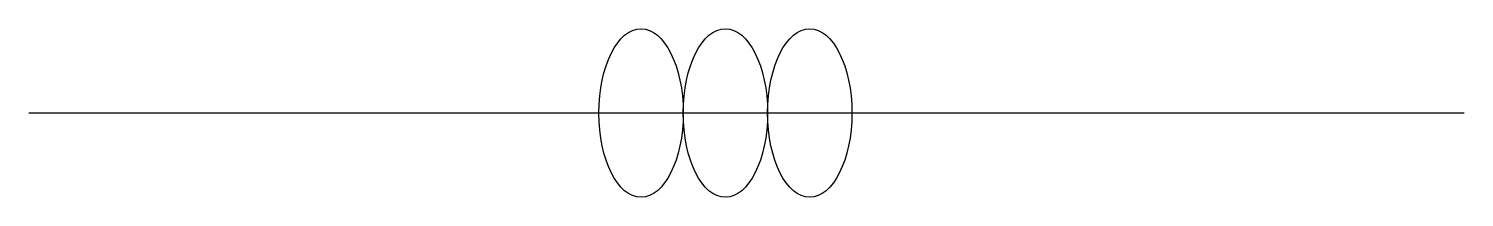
# Model space of a CAD drawing. Extents: x 928095 to 931728, y -1068866 to -1068439.
import ezdxf

# ---------------------------------------------------------------- set-up
doc = ezdxf.new("R2010")
doc.units = 0
doc.header["$LTSCALE"] = 1000
doc.header["$MEASUREMENT"] = 0
doc.layers.get('0').update_dxf_attribs({"linetype": 'CONTINUOUS'})
doc.layers.add('pgl', color=4, linetype='CONTINUOUS')
doc.layers.add('VAD', color=3, linetype='CONTINUOUS')

msp = doc.modelspace()

# ---------------------------------------------------------------- linework, layer by layer
msp.add_line((928094.9, -1068652.9), (930854.6, -1068652.9))
at = {"layer": 'pgl'}
for p, q in [((928095.8, -1068652.9), (929537.9, -1068652.9)), ((930178.3, -1068652.9), (931728, -1068652.9))]:
    msp.add_line(p, q, dxfattribs=at)
at = {"layer": 'VAD'}
for centre in [(929644.6, -1068652.9), (929858.1, -1068652.9), (930071.6, -1068652.9)]:
    msp.add_ellipse(centre, major_axis=(0, -213.5), ratio=0.5, dxfattribs=at)

doc.saveas('drawing.dxf')
